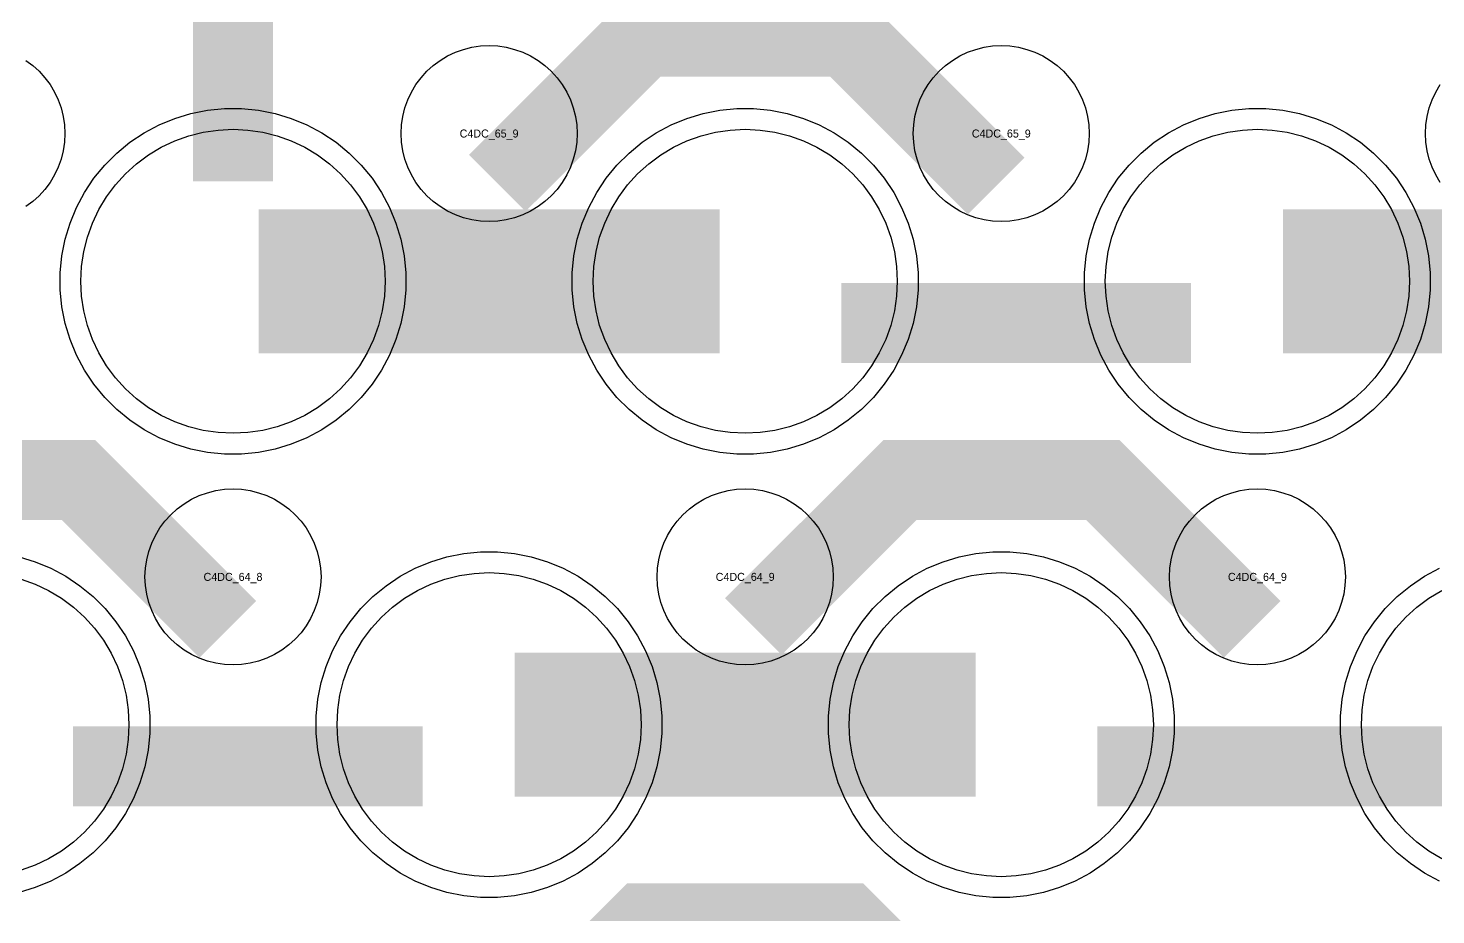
# Model space of a CAD drawing. Extents: x -11880 to 11880, y -14992 to 14992.
# Drawn here: x -9264 to -8824.2, y -6030.9 to -5753.8 of the extents above; entities that cross this region are included whole.
import ezdxf
from ezdxf.enums import TextEntityAlignment as Align

# ---------------------------------------------------------------- set-up
doc = ezdxf.new("R2010")
doc.units = 0
doc.header["$MEASUREMENT"] = 0
for name, color, linetype in [('GDS_775_DT_237', 138, 'CONTINUOUS'), ('RDL1_FS', 34, 'CONTINUOUS'), ('RDL_BS', 160, 'CONTINUOUS')]:
    doc.layers.add(name, color=color, linetype=linetype)

msp = doc.modelspace()

# ---------------------------------------------------------------- linework, layer by layer
at = {"layer": 'RDL1_FS'}
for points in [[(-9200, -5880.409), (-9204.657, -5880.18), (-9209.268, -5879.496), (-9213.791, -5878.364), (-9218.181, -5876.792), (-9222.395, -5874.8), (-9226.395, -5872.402), (-9230.14, -5869.624), (-9233.594, -5866.494), (-9236.724, -5863.04), (-9239.502, -5859.295), (-9241.9, -5855.295), (-9243.892, -5851.081), (-9245.464, -5846.691), (-9246.596, -5842.168), (-9247.28, -5837.557), (-9247.509, -5832.9), (-9247.28, -5828.243), (-9246.596, -5823.632), (-9245.464, -5819.109), (-9243.892, -5814.719), (-9241.9, -5810.505), (-9239.502, -5806.505), (-9236.724, -5802.76), (-9233.594, -5799.306), (-9230.14, -5796.176), (-9226.395, -5793.398), (-9222.395, -5791), (-9218.181, -5789.008), (-9213.791, -5787.436), (-9209.268, -5786.304), (-9204.657, -5785.62), (-9200, -5785.391), (-9195.343, -5785.62), (-9190.732, -5786.304), (-9186.209, -5787.436), (-9181.819, -5789.008), (-9177.605, -5791), (-9173.605, -5793.398), (-9169.86, -5796.176), (-9166.406, -5799.306), (-9163.276, -5802.76), (-9160.498, -5806.505), (-9158.1, -5810.505), (-9156.108, -5814.719), (-9154.536, -5819.109), (-9153.404, -5823.632), (-9152.72, -5828.243), (-9152.491, -5832.9), (-9152.72, -5837.557), (-9153.404, -5842.168), (-9154.536, -5846.691), (-9156.108, -5851.081), (-9158.1, -5855.295), (-9160.498, -5859.295), (-9163.276, -5863.04), (-9166.406, -5866.494), (-9169.86, -5869.624), (-9173.605, -5872.402), (-9177.605, -5874.8), (-9181.819, -5876.792), (-9186.209, -5878.364), (-9190.732, -5879.496), (-9195.343, -5880.18)], [(-9040, -5880.409), (-9044.657, -5880.18), (-9049.268, -5879.496), (-9053.791, -5878.364), (-9058.181, -5876.792), (-9062.395, -5874.8), (-9066.395, -5872.402), (-9070.14, -5869.624), (-9073.594, -5866.494), (-9076.724, -5863.04), (-9079.502, -5859.295), (-9081.9, -5855.295), (-9083.892, -5851.081), (-9085.464, -5846.691), (-9086.596, -5842.168), (-9087.28, -5837.557), (-9087.509, -5832.9), (-9087.28, -5828.243), (-9086.596, -5823.632), (-9085.464, -5819.109), (-9083.892, -5814.719), (-9081.9, -5810.505), (-9079.502, -5806.505), (-9076.724, -5802.76), (-9073.594, -5799.306), (-9070.14, -5796.176), (-9066.395, -5793.398), (-9062.395, -5791), (-9058.181, -5789.008), (-9053.791, -5787.436), (-9049.268, -5786.304), (-9044.657, -5785.62), (-9040, -5785.391), (-9035.343, -5785.62), (-9030.732, -5786.304), (-9026.209, -5787.436), (-9021.819, -5789.008), (-9017.605, -5791), (-9013.605, -5793.398), (-9009.86, -5796.176), (-9006.406, -5799.306), (-9003.276, -5802.76), (-9000.498, -5806.505), (-8998.1, -5810.505), (-8996.108, -5814.719), (-8994.536, -5819.109), (-8993.404, -5823.632), (-8992.72, -5828.243), (-8992.491, -5832.9), (-8992.72, -5837.557), (-8993.404, -5842.168), (-8994.536, -5846.691), (-8996.108, -5851.081), (-8998.1, -5855.295), (-9000.498, -5859.295), (-9003.276, -5863.04), (-9006.406, -5866.494), (-9009.86, -5869.624), (-9013.605, -5872.402), (-9017.605, -5874.8), (-9021.819, -5876.792), (-9026.209, -5878.364), (-9030.732, -5879.496), (-9035.343, -5880.18)], [(-8880, -5880.409), (-8884.657, -5880.18), (-8889.268, -5879.496), (-8893.791, -5878.364), (-8898.181, -5876.792), (-8902.395, -5874.8), (-8906.395, -5872.402), (-8910.14, -5869.624), (-8913.594, -5866.494), (-8916.724, -5863.04), (-8919.502, -5859.295), (-8921.9, -5855.295), (-8923.892, -5851.081), (-8925.464, -5846.691), (-8926.596, -5842.168), (-8927.28, -5837.557), (-8927.509, -5832.9), (-8927.28, -5828.243), (-8926.596, -5823.632), (-8925.464, -5819.109), (-8923.892, -5814.719), (-8921.9, -5810.505), (-8919.502, -5806.505), (-8916.724, -5802.76), (-8913.594, -5799.306), (-8910.14, -5796.176), (-8906.395, -5793.398), (-8902.395, -5791), (-8898.181, -5789.008), (-8893.791, -5787.436), (-8889.268, -5786.304), (-8884.657, -5785.62), (-8880, -5785.391), (-8875.343, -5785.62), (-8870.732, -5786.304), (-8866.209, -5787.436), (-8861.819, -5789.008), (-8857.605, -5791), (-8853.605, -5793.398), (-8849.86, -5796.176), (-8846.406, -5799.306), (-8843.276, -5802.76), (-8840.498, -5806.505), (-8838.1, -5810.505), (-8836.108, -5814.719), (-8834.536, -5819.109), (-8833.404, -5823.632), (-8832.72, -5828.243), (-8832.491, -5832.9), (-8832.72, -5837.557), (-8833.404, -5842.168), (-8834.536, -5846.691), (-8836.108, -5851.081), (-8838.1, -5855.295), (-8840.498, -5859.295), (-8843.276, -5863.04), (-8846.406, -5866.494), (-8849.86, -5869.624), (-8853.605, -5872.402), (-8857.605, -5874.8), (-8861.819, -5876.792), (-8866.209, -5878.364), (-8870.732, -5879.496), (-8875.343, -5880.18)]]:
    msp.add_lwpolyline(points, close=True, dxfattribs=at)
for points in [[(-9191.998, -5832.9, 45, 45, 0), (-9119.998, -5832.9, 45, 45, 0)], [(-9119.998, -5832.9, 45, 45, 0), (-9047.998, -5832.9, 45, 45, 0)], [(-8871.998, -5832.9, 45, 45, 0), (-8799.998, -5832.9, 45, 45, 0)]]:
    msp.add_lwpolyline(points, format="xyseb", dxfattribs=at)
at = {"layer": 'RDL1_FS', "color": 240, "true_color": 0xed1f24}
for points in [[(-9266.209, -5926.001), (-9261.819, -5927.573), (-9257.605, -5929.565), (-9253.605, -5931.963), (-9249.86, -5934.741), (-9246.406, -5937.871), (-9243.276, -5941.325), (-9240.498, -5945.07), (-9238.1, -5949.07), (-9236.108, -5953.284), (-9234.536, -5957.674), (-9233.404, -5962.197), (-9232.72, -5966.808), (-9232.491, -5971.465), (-9232.72, -5976.122), (-9233.404, -5980.733), (-9234.536, -5985.256), (-9236.108, -5989.646), (-9238.1, -5993.86), (-9240.498, -5997.86), (-9243.276, -6001.605), (-9246.406, -6005.059), (-9249.86, -6008.189), (-9253.605, -6010.967), (-9257.605, -6013.365), (-9261.819, -6015.357), (-9266.209, -6016.929)], [(-8822.395, -6013.365), (-8826.395, -6010.967), (-8830.14, -6008.189), (-8833.594, -6005.059), (-8836.724, -6001.605), (-8839.502, -5997.86), (-8841.9, -5993.86), (-8843.892, -5989.646), (-8845.464, -5985.256), (-8846.596, -5980.733), (-8847.28, -5976.122), (-8847.509, -5971.465), (-8847.28, -5966.808), (-8846.596, -5962.197), (-8845.464, -5957.674), (-8843.892, -5953.284), (-8841.9, -5949.07), (-8839.502, -5945.07), (-8836.724, -5941.325), (-8833.594, -5937.871), (-8830.14, -5934.741), (-8826.395, -5931.963), (-8822.395, -5929.565)]]:
    msp.add_lwpolyline(points, dxfattribs=at)
for points in [[(-9120, -6018.974), (-9124.657, -6018.745), (-9129.268, -6018.061), (-9133.791, -6016.929), (-9138.181, -6015.357), (-9142.395, -6013.365), (-9146.395, -6010.967), (-9150.14, -6008.189), (-9153.594, -6005.059), (-9156.724, -6001.605), (-9159.502, -5997.86), (-9161.9, -5993.86), (-9163.892, -5989.646), (-9165.464, -5985.256), (-9166.596, -5980.733), (-9167.28, -5976.122), (-9167.509, -5971.465), (-9167.28, -5966.808), (-9166.596, -5962.197), (-9165.464, -5957.674), (-9163.892, -5953.284), (-9161.9, -5949.07), (-9159.502, -5945.07), (-9156.724, -5941.325), (-9153.594, -5937.871), (-9150.14, -5934.741), (-9146.395, -5931.963), (-9142.395, -5929.565), (-9138.181, -5927.573), (-9133.791, -5926.001), (-9129.268, -5924.869), (-9124.657, -5924.185), (-9120, -5923.956), (-9115.343, -5924.185), (-9110.732, -5924.869), (-9106.209, -5926.001), (-9101.819, -5927.573), (-9097.605, -5929.565), (-9093.605, -5931.963), (-9089.86, -5934.741), (-9086.406, -5937.871), (-9083.276, -5941.325), (-9080.498, -5945.07), (-9078.1, -5949.07), (-9076.108, -5953.284), (-9074.536, -5957.674), (-9073.404, -5962.197), (-9072.72, -5966.808), (-9072.491, -5971.465), (-9072.72, -5976.122), (-9073.404, -5980.733), (-9074.536, -5985.256), (-9076.108, -5989.646), (-9078.1, -5993.86), (-9080.498, -5997.86), (-9083.276, -6001.605), (-9086.406, -6005.059), (-9089.86, -6008.189), (-9093.605, -6010.967), (-9097.605, -6013.365), (-9101.819, -6015.357), (-9106.209, -6016.929), (-9110.732, -6018.061), (-9115.343, -6018.745)], [(-8960, -6018.974), (-8964.657, -6018.745), (-8969.268, -6018.061), (-8973.791, -6016.929), (-8978.181, -6015.357), (-8982.395, -6013.365), (-8986.395, -6010.967), (-8990.14, -6008.189), (-8993.594, -6005.059), (-8996.724, -6001.605), (-8999.502, -5997.86), (-9001.9, -5993.86), (-9003.892, -5989.646), (-9005.464, -5985.256), (-9006.596, -5980.733), (-9007.28, -5976.122), (-9007.509, -5971.465), (-9007.28, -5966.808), (-9006.596, -5962.197), (-9005.464, -5957.674), (-9003.892, -5953.284), (-9001.9, -5949.07), (-8999.502, -5945.07), (-8996.724, -5941.325), (-8993.594, -5937.871), (-8990.14, -5934.741), (-8986.395, -5931.963), (-8982.395, -5929.565), (-8978.181, -5927.573), (-8973.791, -5926.001), (-8969.268, -5924.869), (-8964.657, -5924.185), (-8960, -5923.956), (-8955.343, -5924.185), (-8950.732, -5924.869), (-8946.209, -5926.001), (-8941.819, -5927.573), (-8937.605, -5929.565), (-8933.605, -5931.963), (-8929.86, -5934.741), (-8926.406, -5937.871), (-8923.276, -5941.325), (-8920.498, -5945.07), (-8918.1, -5949.07), (-8916.108, -5953.284), (-8914.536, -5957.674), (-8913.404, -5962.197), (-8912.72, -5966.808), (-8912.491, -5971.465), (-8912.72, -5976.122), (-8913.404, -5980.733), (-8914.536, -5985.256), (-8916.108, -5989.646), (-8918.1, -5993.86), (-8920.498, -5997.86), (-8923.276, -6001.605), (-8926.406, -6005.059), (-8929.86, -6008.189), (-8933.605, -6010.967), (-8937.605, -6013.365), (-8941.819, -6015.357), (-8946.209, -6016.929), (-8950.732, -6018.061), (-8955.343, -6018.745)]]:
    msp.add_lwpolyline(points, close=True, dxfattribs=at)
for points in [[(-9111.998, -5971.465, 45, 45, 0), (-9039.998, -5971.465, 45, 45, 0)], [(-9039.998, -5971.465, 45, 45, 0), (-8967.998, -5971.465, 45, 45, 0)]]:
    msp.add_lwpolyline(points, format="xyseb", dxfattribs=at)
at = {"layer": 'RDL_BS'}
for points in [[(-9200, -5801.625, 25, 25, 0), (-9200, -5694.848, 25, 25, 0)], [(-9200, -5725.317, 25, 25, 0), (-9200, -5770.937, 25, 25, 0)], [(-9117.438, -5802.214, 25, 25, 0), (-9071.623, -5756.399, 25, 25, 0), (-9038.07, -5756.399, 25, 25, 0)], [(-8961.599, -5803.113, 25, 25, 0), (-9008.313, -5756.399, 25, 25, 0), (-9038.071, -5756.399, 25, 25, 0)], [(-9009.984, -5845.913, 25, 25, 0), (-8900.719, -5845.913, 25, 25, 0)], [(-9201.599, -5941.678, 25, 25, 0), (-9248.313, -5894.964, 25, 25, 0), (-9278.071, -5894.964, 25, 25, 0)], [(-9037.438, -5940.779, 25, 25, 0), (-8991.623, -5894.964, 25, 25, 0), (-8958.07, -5894.964, 25, 25, 0)], [(-8881.599, -5941.678, 25, 25, 0), (-8928.313, -5894.964, 25, 25, 0), (-8958.071, -5894.964, 25, 25, 0)], [(-9117.438, -6079.344, 25, 25, 0), (-9071.623, -6033.529, 25, 25, 0), (-9038.07, -6033.529, 25, 25, 0)], [(-8961.599, -6080.243, 25, 25, 0), (-9008.313, -6033.529, 25, 25, 0), (-9038.071, -6033.529, 25, 25, 0)]]:
    msp.add_lwpolyline(points, format="xyseb", dxfattribs=at)
for points in [[(-9120, -5814.206), (-9122.693, -5814.074), (-9125.365, -5813.678), (-9127.984, -5813.021), (-9130.519, -5812.114), (-9132.956, -5810.962), (-9135.28, -5809.569), (-9137.443, -5807.966), (-9139.442, -5806.154), (-9141.254, -5804.155), (-9142.857, -5801.992), (-9144.25, -5799.668), (-9145.402, -5797.231), (-9146.309, -5794.696), (-9146.966, -5792.077), (-9147.362, -5789.405), (-9147.494, -5786.712), (-9147.362, -5784.019), (-9146.966, -5781.347), (-9146.309, -5778.728), (-9145.402, -5776.193), (-9144.25, -5773.756), (-9142.857, -5771.432), (-9141.254, -5769.269), (-9139.442, -5767.27), (-9137.443, -5765.458), (-9135.28, -5763.855), (-9132.956, -5762.462), (-9130.519, -5761.31), (-9127.984, -5760.403), (-9125.365, -5759.746), (-9122.693, -5759.35), (-9120, -5759.218), (-9117.307, -5759.35), (-9114.635, -5759.746), (-9112.016, -5760.403), (-9109.481, -5761.31), (-9107.044, -5762.462), (-9104.72, -5763.855), (-9102.557, -5765.458), (-9100.558, -5767.27), (-9098.746, -5769.269), (-9097.143, -5771.432), (-9095.75, -5773.756), (-9094.598, -5776.193), (-9093.691, -5778.728), (-9093.034, -5781.347), (-9092.638, -5784.019), (-9092.506, -5786.712), (-9092.638, -5789.405), (-9093.034, -5792.077), (-9093.691, -5794.696), (-9094.598, -5797.231), (-9095.75, -5799.668), (-9097.143, -5801.992), (-9098.746, -5804.155), (-9100.558, -5806.154), (-9102.557, -5807.966), (-9104.72, -5809.569), (-9107.044, -5810.962), (-9109.481, -5812.114), (-9112.016, -5813.021), (-9114.635, -5813.678), (-9117.307, -5814.074)], [(-8960, -5814.206), (-8962.693, -5814.074), (-8965.365, -5813.678), (-8967.984, -5813.021), (-8970.519, -5812.114), (-8972.956, -5810.962), (-8975.28, -5809.569), (-8977.443, -5807.966), (-8979.442, -5806.154), (-8981.254, -5804.155), (-8982.857, -5801.992), (-8984.25, -5799.668), (-8985.402, -5797.231), (-8986.309, -5794.696), (-8986.966, -5792.077), (-8987.362, -5789.405), (-8987.494, -5786.712), (-8987.362, -5784.019), (-8986.966, -5781.347), (-8986.309, -5778.728), (-8985.402, -5776.193), (-8984.25, -5773.756), (-8982.857, -5771.432), (-8981.254, -5769.269), (-8979.442, -5767.27), (-8977.443, -5765.458), (-8975.28, -5763.855), (-8972.956, -5762.462), (-8970.519, -5761.31), (-8967.984, -5760.403), (-8965.365, -5759.746), (-8962.693, -5759.35), (-8960, -5759.218), (-8957.307, -5759.35), (-8954.635, -5759.746), (-8952.016, -5760.403), (-8949.481, -5761.31), (-8947.044, -5762.462), (-8944.72, -5763.855), (-8942.557, -5765.458), (-8940.558, -5767.27), (-8938.746, -5769.269), (-8937.143, -5771.432), (-8935.75, -5773.756), (-8934.598, -5776.193), (-8933.691, -5778.728), (-8933.034, -5781.347), (-8932.638, -5784.019), (-8932.506, -5786.712), (-8932.638, -5789.405), (-8933.034, -5792.077), (-8933.691, -5794.696), (-8934.598, -5797.231), (-8935.75, -5799.668), (-8937.143, -5801.992), (-8938.746, -5804.155), (-8940.558, -5806.154), (-8942.557, -5807.966), (-8944.72, -5809.569), (-8947.044, -5810.962), (-8949.481, -5812.114), (-8952.016, -5813.021), (-8954.635, -5813.678), (-8957.307, -5814.074)], [(-9202.644, -5886.9), (-9207.938, -5886.383), (-9213.165, -5885.337), (-9218.205, -5883.806), (-9223.115, -5881.775), (-9227.777, -5879.283), (-9232.191, -5876.336), (-9236.292, -5872.974), (-9240.074, -5869.192), (-9243.436, -5865.091), (-9246.383, -5860.677), (-9248.875, -5856.015), (-9250.906, -5851.105), (-9252.437, -5846.065), (-9253.483, -5840.838), (-9254, -5835.544), (-9254, -5830.256), (-9253.483, -5824.962), (-9252.437, -5819.735), (-9250.906, -5814.695), (-9248.875, -5809.785), (-9246.383, -5805.123), (-9243.436, -5800.709), (-9240.074, -5796.608), (-9236.292, -5792.826), (-9232.191, -5789.464), (-9227.777, -5786.517), (-9223.115, -5784.025), (-9218.205, -5781.994), (-9213.165, -5780.463), (-9207.938, -5779.417), (-9202.644, -5778.9), (-9197.356, -5778.9), (-9192.062, -5779.417), (-9186.835, -5780.463), (-9181.795, -5781.994), (-9176.885, -5784.025), (-9172.223, -5786.517), (-9167.809, -5789.464), (-9163.708, -5792.826), (-9159.926, -5796.608), (-9156.564, -5800.709), (-9153.617, -5805.123), (-9151.125, -5809.785), (-9149.094, -5814.695), (-9147.563, -5819.735), (-9146.517, -5824.962), (-9146, -5830.256), (-9146, -5835.544), (-9146.517, -5840.838), (-9147.563, -5846.065), (-9149.094, -5851.105), (-9151.125, -5856.015), (-9153.617, -5860.677), (-9156.564, -5865.091), (-9159.926, -5869.192), (-9163.708, -5872.974), (-9167.809, -5876.336), (-9172.223, -5879.283), (-9176.885, -5881.775), (-9181.795, -5883.806), (-9186.835, -5885.337), (-9192.062, -5886.383), (-9197.356, -5886.9)], [(-9042.644, -5886.9), (-9047.938, -5886.383), (-9053.165, -5885.337), (-9058.205, -5883.806), (-9063.115, -5881.775), (-9067.777, -5879.283), (-9072.191, -5876.336), (-9076.292, -5872.974), (-9080.074, -5869.192), (-9083.436, -5865.091), (-9086.383, -5860.677), (-9088.875, -5856.015), (-9090.906, -5851.105), (-9092.437, -5846.065), (-9093.483, -5840.838), (-9094, -5835.544), (-9094, -5830.256), (-9093.483, -5824.962), (-9092.437, -5819.735), (-9090.906, -5814.695), (-9088.875, -5809.785), (-9086.383, -5805.123), (-9083.436, -5800.709), (-9080.074, -5796.608), (-9076.292, -5792.826), (-9072.191, -5789.464), (-9067.777, -5786.517), (-9063.115, -5784.025), (-9058.205, -5781.994), (-9053.165, -5780.463), (-9047.938, -5779.417), (-9042.644, -5778.9), (-9037.356, -5778.9), (-9032.062, -5779.417), (-9026.835, -5780.463), (-9021.795, -5781.994), (-9016.885, -5784.025), (-9012.223, -5786.517), (-9007.809, -5789.464), (-9003.708, -5792.826), (-8999.926, -5796.608), (-8996.564, -5800.709), (-8993.617, -5805.123), (-8991.125, -5809.785), (-8989.094, -5814.695), (-8987.563, -5819.735), (-8986.517, -5824.962), (-8986, -5830.256), (-8986, -5835.544), (-8986.517, -5840.838), (-8987.563, -5846.065), (-8989.094, -5851.105), (-8991.125, -5856.015), (-8993.617, -5860.677), (-8996.564, -5865.091), (-8999.926, -5869.192), (-9003.708, -5872.974), (-9007.809, -5876.336), (-9012.223, -5879.283), (-9016.885, -5881.775), (-9021.795, -5883.806), (-9026.835, -5885.337), (-9032.062, -5886.383), (-9037.356, -5886.9)], [(-8882.644, -5886.9), (-8887.938, -5886.383), (-8893.165, -5885.337), (-8898.205, -5883.806), (-8903.115, -5881.775), (-8907.777, -5879.283), (-8912.191, -5876.336), (-8916.292, -5872.974), (-8920.074, -5869.192), (-8923.436, -5865.091), (-8926.383, -5860.677), (-8928.875, -5856.015), (-8930.906, -5851.105), (-8932.437, -5846.065), (-8933.483, -5840.838), (-8934, -5835.544), (-8934, -5830.256), (-8933.483, -5824.962), (-8932.437, -5819.735), (-8930.906, -5814.695), (-8928.875, -5809.785), (-8926.383, -5805.123), (-8923.436, -5800.709), (-8920.074, -5796.608), (-8916.292, -5792.826), (-8912.191, -5789.464), (-8907.777, -5786.517), (-8903.115, -5784.025), (-8898.205, -5781.994), (-8893.165, -5780.463), (-8887.938, -5779.417), (-8882.644, -5778.9), (-8877.356, -5778.9), (-8872.062, -5779.417), (-8866.835, -5780.463), (-8861.795, -5781.994), (-8856.885, -5784.025), (-8852.223, -5786.517), (-8847.809, -5789.464), (-8843.708, -5792.826), (-8839.926, -5796.608), (-8836.564, -5800.709), (-8833.617, -5805.123), (-8831.125, -5809.785), (-8829.094, -5814.695), (-8827.563, -5819.735), (-8826.517, -5824.962), (-8826, -5830.256), (-8826, -5835.544), (-8826.517, -5840.838), (-8827.563, -5846.065), (-8829.094, -5851.105), (-8831.125, -5856.015), (-8833.617, -5860.677), (-8836.564, -5865.091), (-8839.926, -5869.192), (-8843.708, -5872.974), (-8847.809, -5876.336), (-8852.223, -5879.283), (-8856.885, -5881.775), (-8861.795, -5883.806), (-8866.835, -5885.337), (-8872.062, -5886.383), (-8877.356, -5886.9)], [(-9200, -5952.771), (-9202.693, -5952.639), (-9205.365, -5952.243), (-9207.984, -5951.586), (-9210.519, -5950.679), (-9212.956, -5949.527), (-9215.28, -5948.134), (-9217.443, -5946.531), (-9219.442, -5944.719), (-9221.254, -5942.72), (-9222.857, -5940.557), (-9224.25, -5938.233), (-9225.402, -5935.796), (-9226.309, -5933.261), (-9226.966, -5930.642), (-9227.362, -5927.97), (-9227.494, -5925.277), (-9227.362, -5922.584), (-9226.966, -5919.912), (-9226.309, -5917.293), (-9225.402, -5914.758), (-9224.25, -5912.321), (-9222.857, -5909.997), (-9221.254, -5907.834), (-9219.442, -5905.835), (-9217.443, -5904.023), (-9215.28, -5902.42), (-9212.956, -5901.027), (-9210.519, -5899.875), (-9207.984, -5898.968), (-9205.365, -5898.311), (-9202.693, -5897.915), (-9200, -5897.783), (-9197.307, -5897.915), (-9194.635, -5898.311), (-9192.016, -5898.968), (-9189.481, -5899.875), (-9187.044, -5901.027), (-9184.72, -5902.42), (-9182.557, -5904.023), (-9180.558, -5905.835), (-9178.746, -5907.834), (-9177.143, -5909.997), (-9175.75, -5912.321), (-9174.598, -5914.758), (-9173.691, -5917.293), (-9173.034, -5919.912), (-9172.638, -5922.584), (-9172.506, -5925.277), (-9172.638, -5927.97), (-9173.034, -5930.642), (-9173.691, -5933.261), (-9174.598, -5935.796), (-9175.75, -5938.233), (-9177.143, -5940.557), (-9178.746, -5942.72), (-9180.558, -5944.719), (-9182.557, -5946.531), (-9184.72, -5948.134), (-9187.044, -5949.527), (-9189.481, -5950.679), (-9192.016, -5951.586), (-9194.635, -5952.243), (-9197.307, -5952.639)], [(-9040, -5952.771), (-9042.693, -5952.639), (-9045.365, -5952.243), (-9047.984, -5951.586), (-9050.519, -5950.679), (-9052.956, -5949.527), (-9055.28, -5948.134), (-9057.443, -5946.531), (-9059.442, -5944.719), (-9061.254, -5942.72), (-9062.857, -5940.557), (-9064.25, -5938.233), (-9065.402, -5935.796), (-9066.309, -5933.261), (-9066.966, -5930.642), (-9067.362, -5927.97), (-9067.494, -5925.277), (-9067.362, -5922.584), (-9066.966, -5919.912), (-9066.309, -5917.293), (-9065.402, -5914.758), (-9064.25, -5912.321), (-9062.857, -5909.997), (-9061.254, -5907.834), (-9059.442, -5905.835), (-9057.443, -5904.023), (-9055.28, -5902.42), (-9052.956, -5901.027), (-9050.519, -5899.875), (-9047.984, -5898.968), (-9045.365, -5898.311), (-9042.693, -5897.915), (-9040, -5897.783), (-9037.307, -5897.915), (-9034.635, -5898.311), (-9032.016, -5898.968), (-9029.481, -5899.875), (-9027.044, -5901.027), (-9024.72, -5902.42), (-9022.557, -5904.023), (-9020.558, -5905.835), (-9018.746, -5907.834), (-9017.143, -5909.997), (-9015.75, -5912.321), (-9014.598, -5914.758), (-9013.691, -5917.293), (-9013.034, -5919.912), (-9012.638, -5922.584), (-9012.506, -5925.277), (-9012.638, -5927.97), (-9013.034, -5930.642), (-9013.691, -5933.261), (-9014.598, -5935.796), (-9015.75, -5938.233), (-9017.143, -5940.557), (-9018.746, -5942.72), (-9020.558, -5944.719), (-9022.557, -5946.531), (-9024.72, -5948.134), (-9027.044, -5949.527), (-9029.481, -5950.679), (-9032.016, -5951.586), (-9034.635, -5952.243), (-9037.307, -5952.639)], [(-8880, -5952.771), (-8882.693, -5952.639), (-8885.365, -5952.243), (-8887.984, -5951.586), (-8890.519, -5950.679), (-8892.956, -5949.527), (-8895.28, -5948.134), (-8897.443, -5946.531), (-8899.442, -5944.719), (-8901.254, -5942.72), (-8902.857, -5940.557), (-8904.25, -5938.233), (-8905.402, -5935.796), (-8906.309, -5933.261), (-8906.966, -5930.642), (-8907.362, -5927.97), (-8907.494, -5925.277), (-8907.362, -5922.584), (-8906.966, -5919.912), (-8906.309, -5917.293), (-8905.402, -5914.758), (-8904.25, -5912.321), (-8902.857, -5909.997), (-8901.254, -5907.834), (-8899.442, -5905.835), (-8897.443, -5904.023), (-8895.28, -5902.42), (-8892.956, -5901.027), (-8890.519, -5899.875), (-8887.984, -5898.968), (-8885.365, -5898.311), (-8882.693, -5897.915), (-8880, -5897.783), (-8877.307, -5897.915), (-8874.635, -5898.311), (-8872.016, -5898.968), (-8869.481, -5899.875), (-8867.044, -5901.027), (-8864.72, -5902.42), (-8862.557, -5904.023), (-8860.558, -5905.835), (-8858.746, -5907.834), (-8857.143, -5909.997), (-8855.75, -5912.321), (-8854.598, -5914.758), (-8853.691, -5917.293), (-8853.034, -5919.912), (-8852.638, -5922.584), (-8852.506, -5925.277), (-8852.638, -5927.97), (-8853.034, -5930.642), (-8853.691, -5933.261), (-8854.598, -5935.796), (-8855.75, -5938.233), (-8857.143, -5940.557), (-8858.746, -5942.72), (-8860.558, -5944.719), (-8862.557, -5946.531), (-8864.72, -5948.134), (-8867.044, -5949.527), (-8869.481, -5950.679), (-8872.016, -5951.586), (-8874.635, -5952.243), (-8877.307, -5952.639)]]:
    msp.add_lwpolyline(points, close=True, dxfattribs=at)
for points in [[(-9264.72, -5763.855), (-9262.557, -5765.458), (-9260.558, -5767.27), (-9258.746, -5769.269), (-9257.143, -5771.432), (-9255.75, -5773.756), (-9254.598, -5776.193), (-9253.691, -5778.728), (-9253.034, -5781.347), (-9252.638, -5784.019), (-9252.506, -5786.712), (-9252.638, -5789.405), (-9253.034, -5792.077), (-9253.691, -5794.696), (-9254.598, -5797.231), (-9255.75, -5799.668), (-9257.143, -5801.992), (-9258.746, -5804.155), (-9260.558, -5806.154), (-9262.557, -5807.966), (-9264.72, -5809.569)], [(-8822.857, -5801.992), (-8824.25, -5799.668), (-8825.402, -5797.231), (-8826.309, -5794.696), (-8826.966, -5792.077), (-8827.362, -5789.405), (-8827.494, -5786.712), (-8827.362, -5784.019), (-8826.966, -5781.347), (-8826.309, -5778.728), (-8825.402, -5776.193), (-8824.25, -5773.756), (-8822.857, -5771.432)]]:
    msp.add_lwpolyline(points, dxfattribs=at)
at = {"layer": 'RDL_BS', "color": 240, "true_color": 0xed1f24}
for points in [[(-9122.644, -6025.465), (-9127.938, -6024.948), (-9133.165, -6023.902), (-9138.205, -6022.371), (-9143.115, -6020.34), (-9147.777, -6017.848), (-9152.191, -6014.901), (-9156.292, -6011.539), (-9160.074, -6007.757), (-9163.436, -6003.656), (-9166.383, -5999.242), (-9168.875, -5994.58), (-9170.906, -5989.67), (-9172.437, -5984.63), (-9173.483, -5979.403), (-9174, -5974.109), (-9174, -5968.821), (-9173.483, -5963.527), (-9172.437, -5958.3), (-9170.906, -5953.26), (-9168.875, -5948.35), (-9166.383, -5943.688), (-9163.436, -5939.274), (-9160.074, -5935.173), (-9156.292, -5931.391), (-9152.191, -5928.029), (-9147.777, -5925.082), (-9143.115, -5922.59), (-9138.205, -5920.559), (-9133.165, -5919.028), (-9127.938, -5917.982), (-9122.644, -5917.465), (-9117.356, -5917.465), (-9112.062, -5917.982), (-9106.835, -5919.028), (-9101.795, -5920.559), (-9096.885, -5922.59), (-9092.223, -5925.082), (-9087.809, -5928.029), (-9083.708, -5931.391), (-9079.926, -5935.173), (-9076.564, -5939.274), (-9073.617, -5943.688), (-9071.125, -5948.35), (-9069.094, -5953.26), (-9067.563, -5958.3), (-9066.517, -5963.527), (-9066, -5968.821), (-9066, -5974.109), (-9066.517, -5979.403), (-9067.563, -5984.63), (-9069.094, -5989.67), (-9071.125, -5994.58), (-9073.617, -5999.242), (-9076.564, -6003.656), (-9079.926, -6007.757), (-9083.708, -6011.539), (-9087.809, -6014.901), (-9092.223, -6017.848), (-9096.885, -6020.34), (-9101.795, -6022.371), (-9106.835, -6023.902), (-9112.062, -6024.948), (-9117.356, -6025.465)], [(-8962.644, -6025.465), (-8967.938, -6024.948), (-8973.165, -6023.902), (-8978.205, -6022.371), (-8983.115, -6020.34), (-8987.777, -6017.848), (-8992.191, -6014.901), (-8996.292, -6011.539), (-9000.074, -6007.757), (-9003.436, -6003.656), (-9006.383, -5999.242), (-9008.875, -5994.58), (-9010.906, -5989.67), (-9012.437, -5984.63), (-9013.483, -5979.403), (-9014, -5974.109), (-9014, -5968.821), (-9013.483, -5963.527), (-9012.437, -5958.3), (-9010.906, -5953.26), (-9008.875, -5948.35), (-9006.383, -5943.688), (-9003.436, -5939.274), (-9000.074, -5935.173), (-8996.292, -5931.391), (-8992.191, -5928.029), (-8987.777, -5925.082), (-8983.115, -5922.59), (-8978.205, -5920.559), (-8973.165, -5919.028), (-8967.938, -5917.982), (-8962.644, -5917.465), (-8957.356, -5917.465), (-8952.062, -5917.982), (-8946.835, -5919.028), (-8941.795, -5920.559), (-8936.885, -5922.59), (-8932.223, -5925.082), (-8927.809, -5928.029), (-8923.708, -5931.391), (-8919.926, -5935.173), (-8916.564, -5939.274), (-8913.617, -5943.688), (-8911.125, -5948.35), (-8909.094, -5953.26), (-8907.563, -5958.3), (-8906.517, -5963.527), (-8906, -5968.821), (-8906, -5974.109), (-8906.517, -5979.403), (-8907.563, -5984.63), (-8909.094, -5989.67), (-8911.125, -5994.58), (-8913.617, -5999.242), (-8916.564, -6003.656), (-8919.926, -6007.757), (-8923.708, -6011.539), (-8927.809, -6014.901), (-8932.223, -6017.848), (-8936.885, -6020.34), (-8941.795, -6022.371), (-8946.835, -6023.902), (-8952.062, -6024.948), (-8957.356, -6025.465)]]:
    msp.add_lwpolyline(points, close=True, dxfattribs=at)
for points in [[(-9266.835, -5919.028), (-9261.795, -5920.559), (-9256.885, -5922.59), (-9252.223, -5925.082), (-9247.809, -5928.029), (-9243.708, -5931.391), (-9239.926, -5935.173), (-9236.564, -5939.274), (-9233.617, -5943.688), (-9231.125, -5948.35), (-9229.094, -5953.26), (-9227.563, -5958.3), (-9226.517, -5963.527), (-9226, -5968.821), (-9226, -5974.109), (-9226.517, -5979.403), (-9227.563, -5984.63), (-9229.094, -5989.67), (-9231.125, -5994.58), (-9233.617, -5999.242), (-9236.564, -6003.656), (-9239.926, -6007.757), (-9243.708, -6011.539), (-9247.809, -6014.901), (-9252.223, -6017.848), (-9256.885, -6020.34), (-9261.795, -6022.371), (-9266.835, -6023.902)], [(-8823.115, -6020.34), (-8827.777, -6017.848), (-8832.191, -6014.901), (-8836.292, -6011.539), (-8840.074, -6007.757), (-8843.436, -6003.656), (-8846.383, -5999.242), (-8848.875, -5994.58), (-8850.906, -5989.67), (-8852.437, -5984.63), (-8853.483, -5979.403), (-8854, -5974.109), (-8854, -5968.821), (-8853.483, -5963.527), (-8852.437, -5958.3), (-8850.906, -5953.26), (-8848.875, -5948.35), (-8846.383, -5943.688), (-8843.436, -5939.274), (-8840.074, -5935.173), (-8836.292, -5931.391), (-8832.191, -5928.029), (-8827.777, -5925.082), (-8823.115, -5922.59)]]:
    msp.add_lwpolyline(points, dxfattribs=at)
for points in [[(-9249.984, -5984.478, 25, 25, 0), (-9140.719, -5984.478, 25, 25, 0)], [(-8929.984, -5984.478, 25, 25, 0), (-8820.719, -5984.478, 25, 25, 0)]]:
    msp.add_lwpolyline(points, format="xyseb", dxfattribs=at)

# ---------------------------------------------------------------- texts
at = {"layer": 'GDS_775_DT_237'}
for s, p in [('C4DC_65_9', (-9120, -5786.712)), ('C4DC_65_9', (-9120, -5786.712)), ('C4DC_65_9', (-8960, -5786.712)), ('C4DC_65_9', (-8960, -5786.712)), ('C4DC_64_8', (-9200, -5925.277)), ('C4DC_64_8', (-9200, -5925.277)), ('C4DC_64_9', (-9040, -5925.277)), ('C4DC_64_9', (-9040, -5925.277)), ('C4DC_64_9', (-8880, -5925.277)), ('C4DC_64_9', (-8880, -5925.277))]:
    msp.add_text(s, height=2.5, dxfattribs=at).set_placement(p, align=Align.MIDDLE_CENTER)

doc.saveas('drawing.dxf')
